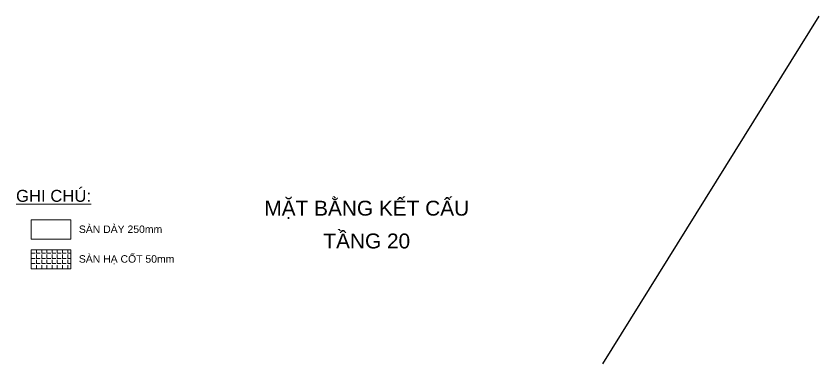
# Model space of a CAD drawing. Header units: millimetres. Extents: x 5400 to 3023951, y -127214 to 225084.
# Drawn here: x 1984466 to 2038322, y 2000 to 25335 of the extents above; entities that cross this region are included whole.
import ezdxf
from ezdxf.enums import TextEntityAlignment as Align

# ---------------------------------------------------------------- set-up
doc = ezdxf.new("R2010")
doc.units = ezdxf.units.MM
doc.header["$LTSCALE"] = 100
doc.layers.add('ccu12-Tencaukien', color=9, linetype='Continuous', lineweight=15)
doc.layers.add('ccu12-Text', color=31, linetype='Continuous')
doc.styles.add('Arial', font='arial.ttf', dxfattribs={"width": 0.7})

msp = doc.modelspace()

# ---------------------------------------------------------------- hatches: boundary and pattern name
at = {"layer": 'ccu12-Tencaukien', "ltscale": 20}
h = msp.add_hatch(dxfattribs=at)
h.set_pattern_fill('ANGLE', color=250, scale=50)
h.set_pattern_definition([(0, (0, 0), (0, 349.25), [254, -95.25]), (90, (0, 0), (-349.25, 2e-14), [254, -95.25])])
h.paths.add_polyline_path([(1985471.5, 9663.6), (1988131.5, 9663.6), (1988131.5, 8373.6), (1985471.5, 8373.6)])

# ---------------------------------------------------------------- linework, layer by layer
at = {"layer": 'ccu12-Tencaukien', "color": 0, "ltscale": 20}
for points in [[(1985471.5, 11655.7), (1988131.5, 11655.7), (1988131.5, 10365.7), (1985471.5, 10365.7)], [(1985471.5, 9663.6), (1988131.5, 9663.6), (1988131.5, 8373.6), (1985471.5, 8373.6)]]:
    msp.add_lwpolyline(points, close=True, dxfattribs=at)
at = {"layer": 'Defpoints', "color": 1, "ltscale": 0.5}
msp.add_line((2038321.9, 25335.1), (2023799.9, 1999.8), dxfattribs=at)

# ---------------------------------------------------------------- texts
at = {"layer": 'ccu12-Tencaukien', "color": 31, "style": 'Arial'}
msp.add_text('%%uGHI CHÚ:', height=800, dxfattribs=at).set_placement((1986980.7, 12875.7), align=Align.CENTER)
msp.add_text('%%uGHI CHÚ:', height=800, dxfattribs=at).set_placement((1986980.7, 12875.7), align=Align.CENTER)
for s, p in [('SÀN DÀY 250mm', (1988680, 10785.7)), ('SÀN HẠ CỐT 50mm', (1988680, 8793.6))]:
    msp.add_text(s, height=500, dxfattribs=at).set_placement(p)
at = {"layer": 'ccu12-Text', "color": 31, "style": 'Arial'}
for s, p in [('MẶT BẰNG KẾT CẤU', (2007990, 12448.1)), ('TẦNG 20', (2007990, 10248.1))]:
    msp.add_text(s, height=1000, dxfattribs=at).set_placement(p, align=Align.MIDDLE_CENTER)

doc.saveas('drawing.dxf')
